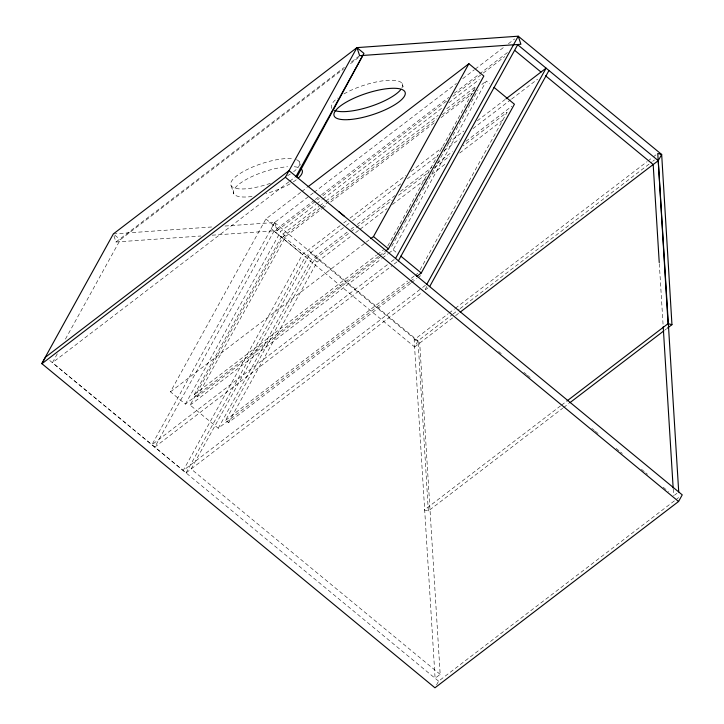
<?xml version="1.0" encoding="UTF-8"?>
<svg xmlns="http://www.w3.org/2000/svg" width="724" height="724" viewBox="0 0 724 724"><rect width="100%" height="100%" fill="white"/><g stroke="black" fill="none" stroke-linecap="round" stroke-linejoin="round"><path stroke-width="0.54" stroke-dasharray="3.62 2.71" d="M57.296 353.855L52.409 362.706L186.05 472.89L421.893 292.532M65.441 339.113L120.32 239.698L343.339 69.142M378.534 256.441L185.389 404.137L170.466 391.829L265.889 218.974L300.922 192.177M212.159 235.191L277.247 230.585L274.622 222.512L151.94 444.753L389.575 263.02M185.389 404.137L280.812 231.282L315.845 204.494M385.593 252.767L197.209 396.833L194.358 394.48L282.957 233.97L318.841 206.53M409.585 281.935L218.241 428.264L190.141 405.087L283.31 236.305L320.144 208.141M197.209 396.833L285.817 236.323L321.7 208.883M340.135 225.662L302.478 254.468L183.199 470.537L421.739 288.116M186.05 472.89L305.329 256.821L345.42 226.16M218.241 428.264L311.411 259.482L347.339 231.997M410.58 283.356L228.467 422.617L225.617 420.264L314.225 259.753L350.108 232.314M228.467 422.617L317.076 262.106L352.063 235.345M387.765 245.997L475.831 86.473L445.332 109.804M391.711 246.386L404.209 223.734M404.752 222.748L409.648 213.888M410.191 212.901L420.517 194.195M422.698 190.258L434.11 169.579M434.653 168.592L478.139 89.812M388.67 253.264L393.159 249.834L486.329 81.052L489.741 83.857M420.119 269.808L507.09 112.256L463.134 145.868M425.151 289.473L426.78 286.514M274.622 222.512L271.192 228.703L414.635 346.959L418.047 340.787L452.084 314.759M436.518 684.958L438.608 681.166L678.65 497.596M113.994 235.952L115.976 241.997L344.38 67.332M351.547 61.857L359.611 55.685M350.507 63.658L359.466 56.807M288.876 181.878L52.409 362.706L49.006 359.9M289.772 181.19L295.139 177.081M301.817 191.489L307.211 187.371M224.983 226.033L274.604 222.521L313.139 193.055M314.035 192.367L456.446 83.459M462.717 78.672L474.356 69.766M475.252 69.079L503.913 47.16M508.393 43.739L514.664 38.942M314.424 200.177L274.07 231.037L154.791 447.106L392.426 265.373M315.32 199.489L320.696 195.38M321.592 194.693L448.934 97.315M454.31 93.197L508.112 52.056M277.247 230.585L319.365 198.376M322.949 195.643L446.554 101.116M452.826 96.319L482.383 73.721M483.279 73.034L504.773 56.59M316.75 203.806L322.135 199.679M323.04 198.991L443.414 106.944M448.799 102.817L479.342 79.459M319.737 205.842L325.121 201.725M326.017 201.037L438.156 115.288M321.04 207.453L436.925 118.836M442.319 114.709L474.654 89.975M481.84 84.482L486.329 81.052M322.596 208.195L327.076 204.765M330.669 202.023L435.622 121.759M441.007 117.641L472.401 93.631M343.728 222.92L346.416 220.865M350 218.123L405.603 175.606M410.979 171.488L442.364 147.488M447.749 143.37L463.885 131.026M477.342 120.745L505.135 99.487M346.325 225.472L349.013 223.408M352.606 220.666L401.096 183.588M407.377 178.774L437.911 155.434M444.192 150.628L459.459 138.954M472.926 128.655L510.637 99.812M511.533 99.125L537.579 79.215M350.932 229.255L353.629 227.191M357.222 224.44L394.951 195.589M400.345 191.471L431.785 167.425M437.178 163.298L452.446 151.624M465.921 141.316L511.741 106.283M351.004 231.626L355.484 228.196M356.389 227.508L392.272 200.068M398.544 195.263L429.051 171.941M434.427 167.823L449.676 156.158M355.647 232.603L359.24 229.861M360.136 229.173L387.05 208.593M392.426 204.476L425.622 179.1M431.902 174.294L446.256 163.316M459.713 153.026L504.565 118.727M170.466 391.829L365.403 242.757M366.299 242.069L368.996 240.006M194.358 394.48L376.462 255.219M377.358 254.531L383.639 249.726M379.43 255.753L384.824 251.626M190.141 405.087L381.485 258.758M382.381 258.07L387.774 253.952M391.322 261.69L395.548 258.459M394.173 264.043L397.557 261.454M225.617 420.264L407.721 280.993M411.313 278.251L414.001 276.197M414.897 275.509L418.49 272.767M410.481 281.247L414.97 277.817M411.476 282.668L416.852 278.55M417.757 277.862L421.341 275.12M422.581 287.473L425.965 284.885M425.45 289.817L427.974 287.881M440.174 674.388L191.127 469.007L310.406 252.938L419.712 343.076L440.174 674.388L435.097 678.27L414.146 339.791L448.183 313.764M449.079 313.076L454.455 308.967M455.351 308.279L647.021 161.696M647.917 161.009L652.396 157.588M653.292 156.9L655.98 154.845M452.98 314.071L459.242 309.284M460.138 308.596L651.817 162.013M652.713 161.325L654.505 159.959M414.635 346.959L454.735 316.298M455.631 315.61L459.224 312.868M560.575 405.865L424.427 509.977L428.327 510.981L562.684 408.236M561.471 405.178L565.951 401.757M563.571 407.549L568.946 403.44M664.786 330.153L666.578 328.777M674.487 495.198L677.031 493.252M113.333 233.933L212.575 226.911M115.976 241.997L200.955 235.988M414.146 339.791L418.047 340.787L428.327 510.981M273.781 230.838L302.478 254.468M393.159 249.834L398.272 254.043M498.619 351.511L501.234 353.656M523.877 372.335L526.484 374.489M527.362 375.204L530.837 378.082M591.807 428.355L594.413 430.509M595.291 431.223L598.766 434.101M616.187 448.464L619.672 451.333M620.54 452.048L622.278 453.486M641.446 469.288L644.921 472.157M645.799 472.881L647.537 474.311M663.211 487.243L668.442 491.551M274.604 222.521L418.047 340.787M265.889 218.974L280.812 231.282M282.957 233.97L285.817 236.323M314.225 259.753L317.076 262.106M283.31 236.305L311.411 259.482M114.881 235.219L120.32 239.698M54.78 364.661L438.608 681.166M402.082 83.459L403.739 88.5M299.211 161.669L300.541 165.696M231.2 185.833L233.852 193.896M659.311 263.699L663.139 325.682M673.23 489.08L673.646 495.84M296.225 179.805A36.2 10.724 -18.2 0 1 291.12 183.217M290.152 183.778A36.2 10.724 -18.2 0 1 265.952 193.598M252.006 196.503A36.2 10.724 -18.2 0 1 238.259 184.801A36.2 10.724 -18.2 0 1 287.582 166.728M294.252 166.728A36.2 10.724 -18.2 0 1 299.121 167.751M296.469 159.687A36.2 10.724 -18.2 0 1 293.582 171.742M290.315 174.013A36.2 10.724 -18.2 0 1 287.509 175.715M270.342 183.344A36.2 10.724 -18.2 0 1 232.178 186.855A36.2 10.724 -18.2 0 1 250.251 168.058A36.2 10.724 -18.2 0 1 293.781 158.945M343.918 93.912A37.395 11.077 -18.2 0 1 385.367 80.527A37.395 11.077 -18.2 0 1 401.82 88.066M331.827 108.428A37.395 11.077 -18.2 0 1 337.646 98.011"/><path stroke-width="1.09" d="M296.867 177.081L362.815 55.449M667.474 328.099L671.953 324.669L661.673 154.483L518.248 36.2L356.977 47.612L113.333 233.933L41.766 363.575L434.952 687.8L678.578 501.488L682.234 494.863L289.048 170.638L45.603 357.095L41.938 363.719L285.392 177.271L356.959 47.621L363.946 53.386L296.035 176.403M370.788 238.63L373.484 236.567L468.908 63.712L483.84 76.029L388.417 248.884L385.72 250.938M395.566 258.441L518.248 36.2L520.9 44.264L359.629 55.676L356.977 47.612M398.417 260.794L517.832 44.481M416.771 276.441L421.259 273.002L514.429 104.22L493.994 87.369M426.825 284.224L546.104 68.156L506.031 98.799M429.676 286.577L548.955 70.509M308.107 186.683L468.908 63.712M460.12 312.18L658.261 160.656L661.673 154.483L657.772 153.479L668.053 323.664L566.847 401.069M569.842 402.752L663.89 330.832M668.053 323.664L671.953 324.669M338.57 211.462L344.362 216.214M517.696 44.725L658.261 160.656L678.723 491.958M514.764 50.409L541.009 72.056M545.615 75.821L653.184 164.538L659.238 262.577M400.825 256.151L421.259 273.002M373.484 236.567L388.417 248.884M285.392 177.271L678.578 501.488M663.211 326.805L673.157 487.958M300.279 168.303A36.2 10.724 -18.2 0 1 298.134 178.24M400.535 89.903A37.395 11.077 -18.2 0 1 368.625 107.043A37.395 11.077 -18.2 0 1 334.651 110.473M349.23 119.587A37.395 11.077 -18.2 0 0 405.168 94.419A37.395 11.077 -18.2 0 0 354.407 98.011A37.395 11.077 -18.2 0 0 349.23 119.587"/></g></svg>
